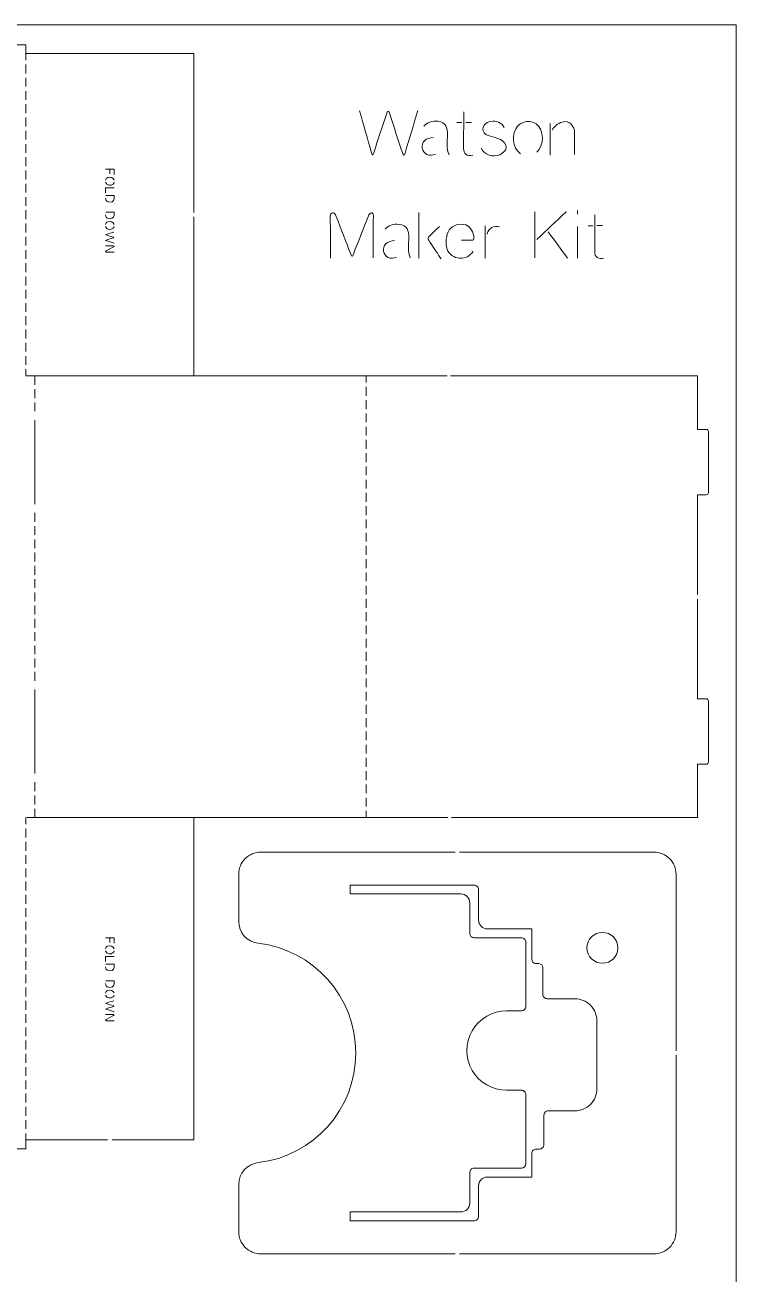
# Model space of a CAD drawing. Header units: centimetres. Extents: x -22.9 to 22.9, y -22.9 to 22.9.
# Drawn here: x 6.77 to 22.86, y -5.42 to 22.86 of the extents above; entities that cross this region are included whole.
import ezdxf

# ---------------------------------------------------------------- set-up
doc = ezdxf.new("R2010")
doc.units = ezdxf.units.CM
doc.header["$MEASUREMENT"] = 0
doc.layers.add('cut', color=7, linetype='Continuous')

msp = doc.modelspace()

# ---------------------------------------------------------------- linework, layer by layer
at = {"layer": 'cut', "color": 1, "lineweight": 0}
for points, knots in [([(-22.86, -22.86), (-22.86, -22.86), (22.86, -22.86), (22.86, -22.86), (22.86, -22.86), (22.86, -22.86), (22.86, 22.86), (22.86, 22.86), (22.86, 22.86), (22.86, 22.86), (-22.86, 22.86), (-22.86, 22.86), (-22.86, 22.86), (-22.86, 22.86), (-22.86, -22.86), (-22.86, -22.86)], [0, 0, 0, 0, 0.2, 0.2, 0.2, 0.2, 0.4, 0.4, 0.4, 0.4, 0.6, 0.6, 0.6, 0.6, 1, 1, 1, 1]), ([(14.339, 20.91337), (14.42896, 20.59622), (14.51892, 20.27872), (14.60888, 19.96158), (14.60888, 19.96158), (14.62793, 19.89455), (14.64169, 19.91042), (14.65933, 19.9644), (14.65933, 19.9644), (14.75775, 20.26461), (14.85582, 20.56483), (14.9539, 20.86469), (14.9539, 20.86469), (14.97647, 20.93313), (14.9927, 20.9229), (15.01281, 20.86186), (15.01281, 20.86186), (15.11335, 20.562), (15.21354, 20.26179), (15.31408, 19.96158), (15.31408, 19.96158), (15.33278, 19.90584), (15.34689, 19.88749), (15.36841, 19.95875), (15.36841, 19.95875), (15.46436, 20.27978), (15.56032, 20.60081), (15.65663, 20.92184)], [0, 0, 0, 0, 0.125, 0.125, 0.125, 0.125, 0.25, 0.25, 0.25, 0.25, 0.375, 0.375, 0.375, 0.375, 0.5, 0.5, 0.5, 0.5, 0.625, 0.625, 0.625, 0.625, 0.75, 0.75, 0.75, 0.75, 1, 1, 1, 1]), ([(16.36324, 19.92065), (16.30115, 20.05083), (16.32867, 20.2318), (16.32867, 20.37221), (16.32867, 20.37221), (16.32867, 20.53202), (16.30045, 20.65337), (16.11206, 20.67948), (16.11206, 20.67948), (15.99353, 20.69571), (15.85877, 20.65549), (15.79421, 20.56976)], [0, 0, 0, 0, 0.25, 0.25, 0.25, 0.25, 0.5, 0.5, 0.5, 0.5, 1, 1, 1, 1]), ([(16.69873, 20.89714), (16.69873, 20.89714), (16.69274, 20.06565), (16.69274, 20.06565), (16.69274, 20.06565), (16.69203, 19.94182), (16.77141, 19.8822), (16.90158, 19.91078)], [0, 0, 0, 0, 0.33333333, 0.33333333, 0.33333333, 0.33333333, 1, 1, 1, 1]), ([(17.09385, 20.07341), (17.15452, 19.91924), (17.36795, 19.85468), (17.514, 19.92206), (17.514, 19.92206), (17.57891, 19.9517), (17.64841, 20.00461), (17.6537, 20.08187), (17.6537, 20.08187), (17.6657, 20.25509), (17.4304, 20.30624), (17.29951, 20.34152), (17.29951, 20.34152), (17.23037, 20.36021), (17.14853, 20.38597), (17.13406, 20.46499), (17.13406, 20.46499), (17.11395, 20.57576), (17.2025, 20.65866), (17.30516, 20.67807), (17.30516, 20.67807), (17.43004, 20.7017), (17.56022, 20.65478), (17.61102, 20.5366)], [0, 0, 0, 0, 0.14285714, 0.14285714, 0.14285714, 0.14285714, 0.28571429, 0.28571429, 0.28571429, 0.28571429, 0.42857143, 0.42857143, 0.42857143, 0.42857143, 0.57142857, 0.57142857, 0.57142857, 0.57142857, 0.71428571, 0.71428571, 0.71428571, 0.71428571, 1, 1, 1, 1]), ([(18.35291, 19.9771), (18.51483, 20.1302), (18.52648, 20.48439), (18.33598, 20.62162), (18.33598, 20.62162), (18.20862, 20.71335), (18.02518, 20.68371), (17.9204, 20.574), (17.9204, 20.574), (17.7733, 20.41983), (17.79093, 20.06353), (17.98143, 19.9457)], [0, 0, 0, 0, 0.25, 0.25, 0.25, 0.25, 0.5, 0.5, 0.5, 0.5, 1, 1, 1, 1]), ([(18.6951, 20.47804), (18.74308, 20.55671), (18.82986, 20.63432), (18.92229, 20.66149), (18.92229, 20.66149), (19.0941, 20.71264), (19.20557, 20.56694), (19.20593, 20.40925), (19.20593, 20.40925), (19.20628, 20.24838), (19.20663, 20.08752), (19.20698, 19.9263)], [0, 0, 0, 0, 0.25, 0.25, 0.25, 0.25, 0.5, 0.5, 0.5, 0.5, 1, 1, 1, 1]), ([(16.00306, 20.31224), (15.93568, 20.30448), (15.85665, 20.29213), (15.80762, 20.23992), (15.80762, 20.23992), (15.72225, 20.14996), (15.74694, 19.98451), (15.86018, 19.93018), (15.86018, 19.93018), (15.91945, 19.9016), (15.99388, 19.91148), (16.05456, 19.92947)], [0, 0, 0, 0, 0.25, 0.25, 0.25, 0.25, 0.5, 0.5, 0.5, 0.5, 1, 1, 1, 1]), ([(8.58795, 19.59504), (8.65081, 19.59504), (8.71364, 19.59504), (8.77647, 19.59504), (8.77647, 19.59504), (8.78416, 19.59504), (8.78367, 19.5901), (8.78367, 19.58375), (8.78367, 19.58375), (8.78367, 19.54777), (8.78367, 19.51143), (8.78367, 19.4751)], [0, 0, 0, 0, 0.25, 0.25, 0.25, 0.25, 0.5, 0.5, 0.5, 0.5, 1, 1, 1, 1]), ([(8.5858, 19.3428), (8.59264, 19.37032), (8.6125, 19.39466), (8.63875, 19.4056), (8.63875, 19.4056), (8.68923, 19.42676), (8.76646, 19.40454), (8.78416, 19.34951)], [0, 0, 0, 0, 0.33333333, 0.33333333, 0.33333333, 0.33333333, 1, 1, 1, 1]), ([(8.78579, 19.30365), (8.78208, 19.28636), (8.77475, 19.27084), (8.7612, 19.2592), (8.7612, 19.2592), (8.70818, 19.21369), (8.60852, 19.22921), (8.5858, 19.30012)], [0, 0, 0, 0, 0.33333333, 0.33333333, 0.33333333, 0.33333333, 1, 1, 1, 1]), ([(8.78413, 19.17171), (8.72356, 19.17171), (8.66295, 19.17171), (8.60234, 19.17171), (8.60234, 19.17171), (8.59342, 19.17171), (8.58739, 19.17241), (8.58749, 19.16218), (8.58749, 19.16218), (8.58781, 19.12867), (8.58813, 19.09551), (8.58844, 19.06199)], [0, 0, 0, 0, 0.25, 0.25, 0.25, 0.25, 0.5, 0.5, 0.5, 0.5, 1, 1, 1, 1]), ([(8.5889, 18.93923), (8.5889, 18.89266), (8.60513, 18.86267), (8.65198, 18.85209), (8.65198, 18.85209), (8.71555, 18.83763), (8.78148, 18.85879), (8.78215, 18.93111), (8.78215, 18.93111), (8.78233, 18.95051), (8.78254, 18.96992), (8.78272, 18.98932), (8.78272, 18.98932), (8.78286, 19.00237), (8.77605, 19.00026), (8.76533, 19.00026), (8.76533, 19.00026), (8.70793, 19.00026), (8.65057, 19.00026), (8.59317, 19.00026)], [0, 0, 0, 0, 0.16666667, 0.16666667, 0.16666667, 0.16666667, 0.33333333, 0.33333333, 0.33333333, 0.33333333, 0.5, 0.5, 0.5, 0.5, 0.66666667, 0.66666667, 0.66666667, 0.66666667, 1, 1, 1, 1]), ([(8.5858, 18.33986), (8.59264, 18.36737), (8.6125, 18.39171), (8.63875, 18.40265), (8.63875, 18.40265), (8.68923, 18.42382), (8.76646, 18.40159), (8.78416, 18.34621)], [0, 0, 0, 0, 0.33333333, 0.33333333, 0.33333333, 0.33333333, 1, 1, 1, 1]), ([(8.5889, 18.56352), (8.5889, 18.5166), (8.60513, 18.48696), (8.65198, 18.47638), (8.65198, 18.47638), (8.71555, 18.46156), (8.78148, 18.48308), (8.78215, 18.55505), (8.78215, 18.55505), (8.78233, 18.57445), (8.78254, 18.59386), (8.78272, 18.61361), (8.78272, 18.61361), (8.78286, 18.62631), (8.77605, 18.62455), (8.76533, 18.62455), (8.76533, 18.62455), (8.70793, 18.62455), (8.65057, 18.62455), (8.59317, 18.62455)], [0, 0, 0, 0, 0.16666667, 0.16666667, 0.16666667, 0.16666667, 0.33333333, 0.33333333, 0.33333333, 0.33333333, 0.5, 0.5, 0.5, 0.5, 0.66666667, 0.66666667, 0.66666667, 0.66666667, 1, 1, 1, 1]), ([(13.68354, 17.57856), (13.68107, 17.89289), (13.6786, 18.20721), (13.67613, 18.52154), (13.67613, 18.52154), (13.67543, 18.63478), (13.7675, 18.63654), (13.80948, 18.52718), (13.80948, 18.52718), (13.91955, 18.24249), (14.02962, 17.95745), (14.13968, 17.67275), (14.13968, 17.67275), (14.16473, 17.60749), (14.17461, 17.60714), (14.20001, 17.67275), (14.20001, 17.67275), (14.3129, 17.96062), (14.42543, 18.24813), (14.53797, 18.536), (14.53797, 18.536), (14.57078, 18.61961), (14.65121, 18.64713), (14.65051, 18.536), (14.65051, 18.536), (14.64839, 18.2185), (14.64592, 17.90135), (14.6438, 17.58421)], [0, 0, 0, 0, 0.125, 0.125, 0.125, 0.125, 0.25, 0.25, 0.25, 0.25, 0.375, 0.375, 0.375, 0.375, 0.5, 0.5, 0.5, 0.5, 0.625, 0.625, 0.625, 0.625, 0.75, 0.75, 0.75, 0.75, 1, 1, 1, 1]), ([(19.66665, 18.56316), (19.66665, 18.56316), (19.66066, 17.73202), (19.66066, 17.73202), (19.66066, 17.73202), (19.65995, 17.60784), (19.73933, 17.54822), (19.8695, 17.57715)], [0, 0, 0, 0, 0.33333333, 0.33333333, 0.33333333, 0.33333333, 1, 1, 1, 1]), ([(8.78579, 18.30035), (8.78208, 18.28341), (8.77475, 18.26789), (8.7612, 18.25625), (8.7612, 18.25625), (8.70818, 18.21074), (8.60852, 18.22626), (8.5858, 18.29717)], [0, 0, 0, 0, 0.33333333, 0.33333333, 0.33333333, 0.33333333, 1, 1, 1, 1]), ([(8.77866, 18.16876), (8.71932, 18.15218), (8.65995, 18.13525), (8.60061, 18.11831), (8.60061, 18.11831), (8.58806, 18.11478), (8.59102, 18.11231), (8.60114, 18.10879), (8.60114, 18.10879), (8.65731, 18.09044), (8.71343, 18.0721), (8.76956, 18.05375), (8.76956, 18.05375), (8.78233, 18.04952), (8.78043, 18.0467), (8.76903, 18.04282), (8.76903, 18.04282), (8.7129, 18.02412), (8.65674, 18.00542), (8.60061, 17.98637), (8.60061, 17.98637), (8.59017, 17.98285), (8.58671, 17.98038), (8.60009, 17.9765), (8.60009, 17.9765), (8.66013, 17.9585), (8.72021, 17.94051), (8.78025, 17.92252)], [0, 0, 0, 0, 0.125, 0.125, 0.125, 0.125, 0.25, 0.25, 0.25, 0.25, 0.375, 0.375, 0.375, 0.375, 0.5, 0.5, 0.5, 0.5, 0.625, 0.625, 0.625, 0.625, 0.75, 0.75, 0.75, 0.75, 1, 1, 1, 1]), ([(15.48694, 17.58703), (15.42485, 17.7172), (15.45272, 17.89818), (15.45272, 18.03858), (15.45272, 18.03858), (15.45272, 18.19839), (15.4245, 18.31975), (15.23576, 18.34585), (15.23576, 18.34585), (15.11758, 18.36208), (14.98282, 18.32151), (14.91826, 18.23579)], [0, 0, 0, 0, 0.25, 0.25, 0.25, 0.25, 0.5, 0.5, 0.5, 0.5, 1, 1, 1, 1]), ([(16.18685, 17.56163), (16.10995, 17.67699), (16.03304, 17.79235), (15.95578, 17.9077), (15.95578, 17.9077), (15.88241, 18.01742), (15.85595, 18.01671), (15.95261, 18.11055), (15.95261, 18.11055), (16.01752, 18.17335), (16.08208, 18.23614), (16.14699, 18.29929)], [0, 0, 0, 0, 0.25, 0.25, 0.25, 0.25, 0.5, 0.5, 0.5, 0.5, 1, 1, 1, 1]), ([(16.90687, 17.7292), (16.82891, 17.62478), (16.73683, 17.57151), (16.60419, 17.57927), (16.60419, 17.57927), (16.47825, 17.58668), (16.35971, 17.66358), (16.32126, 17.78635), (16.32126, 17.78635), (16.28457, 17.90312), (16.29339, 18.11831), (16.36712, 18.21815), (16.36712, 18.21815), (16.44791, 18.32716), (16.61266, 18.37972), (16.74142, 18.3328), (16.74142, 18.3328), (16.8596, 18.29011), (16.91993, 18.16311), (16.9291, 18.04458), (16.9291, 18.04458), (16.93227, 18.00084), (16.91851, 17.98426), (16.87512, 17.98461), (16.87512, 17.98461), (16.79786, 17.98531), (16.72096, 17.98602), (16.64405, 17.98673)], [0, 0, 0, 0, 0.125, 0.125, 0.125, 0.125, 0.25, 0.25, 0.25, 0.25, 0.375, 0.375, 0.375, 0.375, 0.5, 0.5, 0.5, 0.5, 0.625, 0.625, 0.625, 0.625, 0.75, 0.75, 0.75, 0.75, 1, 1, 1, 1]), ([(8.58954, 17.85937), (8.58954, 17.85937), (8.76596, 17.86114), (8.76596, 17.86114), (8.76596, 17.86114), (8.78713, 17.86114), (8.78649, 17.84456), (8.76702, 17.83362), (8.76702, 17.83362), (8.76702, 17.83362), (8.60457, 17.7426), (8.60457, 17.7426), (8.60457, 17.7426), (8.58513, 17.73167), (8.58449, 17.71509), (8.60562, 17.71544), (8.60562, 17.71544), (8.60562, 17.71544), (8.78208, 17.71685), (8.78208, 17.71685)], [0, 0, 0, 0, 0.16666667, 0.16666667, 0.16666667, 0.16666667, 0.33333333, 0.33333333, 0.33333333, 0.33333333, 0.5, 0.5, 0.5, 0.5, 0.66666667, 0.66666667, 0.66666667, 0.66666667, 1, 1, 1, 1]), ([(15.12676, 17.97861), (15.05938, 17.9705), (14.98035, 17.95815), (14.93132, 17.90629), (14.93132, 17.90629), (14.8463, 17.81633), (14.87064, 17.65088), (14.98388, 17.5962), (14.98388, 17.5962), (15.0435, 17.56763), (15.11758, 17.57786), (15.17826, 17.5955)], [0, 0, 0, 0, 0.25, 0.25, 0.25, 0.25, 0.5, 0.5, 0.5, 0.5, 1, 1, 1, 1]), ([(22.1869, 13.7033), (22.19995, 13.7033), (22.21265, 13.69801), (22.22218, 13.68848), (22.22218, 13.68848), (22.2317, 13.67931), (22.23664, 13.66626), (22.23664, 13.6532)], [0, 0, 0, 0, 0.33333333, 0.33333333, 0.33333333, 0.33333333, 1, 1, 1, 1]), ([(22.23664, 12.27317), (22.23664, 12.25991), (22.2317, 12.24717), (22.22218, 12.23779), (22.22218, 12.23779), (22.21265, 12.22844), (22.19995, 12.22318), (22.1869, 12.22318)], [0, 0, 0, 0, 0.33333333, 0.33333333, 0.33333333, 0.33333333, 1, 1, 1, 1]), ([(22.1869, 7.60317), (22.19995, 7.60317), (22.21265, 7.59788), (22.22218, 7.58853), (22.22218, 7.58853), (22.2317, 7.57915), (22.23664, 7.56645), (22.23664, 7.55315)], [0, 0, 0, 0, 0.33333333, 0.33333333, 0.33333333, 0.33333333, 1, 1, 1, 1]), ([(22.23664, 6.17319), (22.23664, 6.15992), (22.2317, 6.14719), (22.22218, 6.1378), (22.22218, 6.1378), (22.21265, 6.12845), (22.19995, 6.12316), (22.1869, 6.12316)], [0, 0, 0, 0, 0.33333333, 0.33333333, 0.33333333, 0.33333333, 1, 1, 1, 1]), ([(12.10215, 4.13275), (11.96954, 4.13275), (11.84236, 4.08008), (11.74859, 3.98632), (11.74859, 3.98632), (11.65482, 3.89255), (11.60215, 3.76537), (11.60215, 3.63276)], [0, 0, 0, 0, 0.33333333, 0.33333333, 0.33333333, 0.33333333, 1, 1, 1, 1]), ([(21.50216, 3.63276), (21.50216, 3.76537), (21.44959, 3.89255), (21.35575, 3.98632), (21.35575, 3.98632), (21.26191, 4.08008), (21.13491, 4.13275), (21.00227, 4.13275)], [0, 0, 0, 0, 0.33333333, 0.33333333, 0.33333333, 0.33333333, 1, 1, 1, 1]), ([(16.83138, 2.98474), (16.83138, 3.0378), (16.81021, 3.08867), (16.77282, 3.12617), (16.77282, 3.12617), (16.73542, 3.16367), (16.68462, 3.18477), (16.63135, 3.18477)], [0, 0, 0, 0, 0.33333333, 0.33333333, 0.33333333, 0.33333333, 1, 1, 1, 1]), ([(17.0314, 3.28475), (17.0314, 3.31124), (17.02082, 3.33668), (17.00212, 3.35544), (17.00212, 3.35544), (16.98343, 3.37418), (16.95803, 3.38472), (16.93157, 3.38472)], [0, 0, 0, 0, 0.33333333, 0.33333333, 0.33333333, 0.33333333, 1, 1, 1, 1]), ([(17.0314, 2.59341), (17.0314, 2.54039), (17.05257, 2.48952), (17.08996, 2.45202), (17.08996, 2.45202), (17.12736, 2.41448), (17.17851, 2.39342), (17.23143, 2.39342)], [0, 0, 0, 0, 0.33333333, 0.33333333, 0.33333333, 0.33333333, 1, 1, 1, 1]), ([(16.83138, 2.29344), (16.83138, 2.26695), (16.84196, 2.24151), (16.86066, 2.22274), (16.86066, 2.22274), (16.87936, 2.20398), (16.90476, 2.19346), (16.93157, 2.19346)], [0, 0, 0, 0, 0.33333333, 0.33333333, 0.33333333, 0.33333333, 1, 1, 1, 1]), ([(19.83634, 1.61463), (20.02966, 1.61463), (20.1863, 1.77133), (20.1863, 1.96462), (20.1863, 1.96462), (20.1863, 2.15794), (20.02966, 2.31461), (19.83634, 2.31461), (19.83634, 2.31461), (19.64302, 2.31461), (19.48638, 2.15794), (19.48638, 1.96462), (19.48638, 1.96462), (19.48638, 1.77133), (19.64302, 1.61463), (19.83634, 1.61463)], [0, 0, 0, 0, 0.2, 0.2, 0.2, 0.2, 0.4, 0.4, 0.4, 0.4, 0.6, 0.6, 0.6, 0.6, 1, 1, 1, 1]), ([(8.5858, 1.93936), (8.59264, 1.96673), (8.6125, 1.99115), (8.63875, 2.00208), (8.63875, 2.00208), (8.68923, 2.02318), (8.76646, 2.00106), (8.78416, 1.94578)], [0, 0, 0, 0, 0.33333333, 0.33333333, 0.33333333, 0.33333333, 1, 1, 1, 1]), ([(8.58795, 2.19145), (8.65081, 2.19149), (8.71364, 2.19156), (8.77647, 2.19163), (8.77647, 2.19163), (8.78416, 2.19163), (8.78367, 2.18648), (8.78367, 2.1802), (8.78367, 2.1802), (8.78367, 2.14404), (8.78367, 2.10785), (8.78367, 2.07169)], [0, 0, 0, 0, 0.25, 0.25, 0.25, 0.25, 0.5, 0.5, 0.5, 0.5, 1, 1, 1, 1]), ([(12.04397, -2.89828), (13.3036, -2.75075), (14.25328, -1.68346), (14.25328, -0.41526), (14.25328, -0.41526), (14.25328, 0.85298), (13.3036, 1.92024), (12.04397, 2.06777)], [0, 0, 0, 0, 0.33333333, 0.33333333, 0.33333333, 0.33333333, 1, 1, 1, 1]), ([(18.10208, 2.09342), (18.10208, 2.11995), (18.0915, 2.14538), (18.0728, 2.16415), (18.0728, 2.16415), (18.05411, 2.18288), (18.02871, 2.19343), (18.00225, 2.19343)], [0, 0, 0, 0, 0.33333333, 0.33333333, 0.33333333, 0.33333333, 1, 1, 1, 1]), ([(8.78579, 1.89995), (8.78208, 1.88274), (8.77475, 1.86732), (8.7612, 1.85564), (8.7612, 1.85564), (8.70818, 1.81003), (8.60852, 1.82566), (8.5858, 1.89657)], [0, 0, 0, 0, 0.33333333, 0.33333333, 0.33333333, 0.33333333, 1, 1, 1, 1]), ([(8.78413, 1.76812), (8.72356, 1.76812), (8.66295, 1.76812), (8.60234, 1.76812), (8.60234, 1.76812), (8.59342, 1.76812), (8.58739, 1.76893), (8.58749, 1.7586), (8.58749, 1.7586), (8.58781, 1.72522), (8.58813, 1.69188), (8.58844, 1.65851)], [0, 0, 0, 0, 0.25, 0.25, 0.25, 0.25, 0.5, 0.5, 0.5, 0.5, 1, 1, 1, 1]), ([(8.5889, 1.53575), (8.5889, 1.48893), (8.60513, 1.4593), (8.65198, 1.44854), (8.65198, 1.44854), (8.71555, 1.43397), (8.78148, 1.45521), (8.78215, 1.52738), (8.78215, 1.52738), (8.78233, 1.54679), (8.78254, 1.56626), (8.78272, 1.5857), (8.78272, 1.5857), (8.78286, 1.59872), (8.77605, 1.59671), (8.76533, 1.59671), (8.76533, 1.59671), (8.70793, 1.59671), (8.65057, 1.59671), (8.59317, 1.59671)], [0, 0, 0, 0, 0.16666667, 0.16666667, 0.16666667, 0.16666667, 0.33333333, 0.33333333, 0.33333333, 0.33333333, 0.5, 0.5, 0.5, 0.5, 0.66666667, 0.66666667, 0.66666667, 0.66666667, 1, 1, 1, 1]), ([(8.5889, 1.15993), (8.5889, 1.11312), (8.60513, 1.08348), (8.65198, 1.07272), (8.65198, 1.07272), (8.71555, 1.05815), (8.78148, 1.07939), (8.78215, 1.15157), (8.78215, 1.15157), (8.78233, 1.17101), (8.78254, 1.19045), (8.78272, 1.20988), (8.78272, 1.20988), (8.78286, 1.2229), (8.77605, 1.22089), (8.76533, 1.22089), (8.76533, 1.22089), (8.70793, 1.22089), (8.65057, 1.22089), (8.59317, 1.22089)], [0, 0, 0, 0, 0.16666667, 0.16666667, 0.16666667, 0.16666667, 0.33333333, 0.33333333, 0.33333333, 0.33333333, 0.5, 0.5, 0.5, 0.5, 0.66666667, 0.66666667, 0.66666667, 0.66666667, 1, 1, 1, 1]), ([(8.5858, 0.93634), (8.59264, 0.96372), (8.6125, 0.98813), (8.63875, 0.99906), (8.63875, 0.99906), (8.68923, 1.02016), (8.76646, 0.99804), (8.78416, 0.94276)], [0, 0, 0, 0, 0.33333333, 0.33333333, 0.33333333, 0.33333333, 1, 1, 1, 1]), ([(8.78579, 0.89694), (8.78208, 0.87972), (8.77475, 0.8643), (8.7612, 0.85263), (8.7612, 0.85263), (8.70818, 0.80701), (8.60852, 0.82261), (8.5858, 0.89355)], [0, 0, 0, 0, 0.33333333, 0.33333333, 0.33333333, 0.33333333, 1, 1, 1, 1]), ([(18.48696, 0.9126), (18.48696, 0.88607), (18.49755, 0.86063), (18.5166, 0.8419), (18.5166, 0.8419), (18.5353, 0.82313), (18.5607, 0.81259), (18.58715, 0.81259)], [0, 0, 0, 0, 0.33333333, 0.33333333, 0.33333333, 0.33333333, 1, 1, 1, 1]), ([(8.77866, 0.76535), (8.71932, 0.74852), (8.65995, 0.73169), (8.60061, 0.71487), (8.60061, 0.71487), (8.58806, 0.7113), (8.59102, 0.70869), (8.60114, 0.70538), (8.60114, 0.70538), (8.65731, 0.68703), (8.71343, 0.66865), (8.76956, 0.65031), (8.76956, 0.65031), (8.78233, 0.64615), (8.78043, 0.64308), (8.76903, 0.63927), (8.76903, 0.63927), (8.7129, 0.6205), (8.65674, 0.60173), (8.60061, 0.58293), (8.60061, 0.58293), (8.59017, 0.57944), (8.58671, 0.57679), (8.60009, 0.5728), (8.60009, 0.5728), (8.66013, 0.55481), (8.72021, 0.53686), (8.78025, 0.51886)], [0, 0, 0, 0, 0.125, 0.125, 0.125, 0.125, 0.25, 0.25, 0.25, 0.25, 0.375, 0.375, 0.375, 0.375, 0.5, 0.5, 0.5, 0.5, 0.625, 0.625, 0.625, 0.625, 0.75, 0.75, 0.75, 0.75, 1, 1, 1, 1]), ([(19.71216, 0.31259), (19.71216, 0.4452), (19.6596, 0.57238), (19.56576, 0.66615), (19.56576, 0.66615), (19.47192, 0.75992), (19.34492, 0.81259), (19.21228, 0.81259)], [0, 0, 0, 0, 0.33333333, 0.33333333, 0.33333333, 0.33333333, 1, 1, 1, 1]), ([(8.58954, 0.45596), (8.58954, 0.45596), (8.76596, 0.45741), (8.76596, 0.45741), (8.76596, 0.45741), (8.78713, 0.45759), (8.78649, 0.44111), (8.76702, 0.43021), (8.76702, 0.43021), (8.76702, 0.43021), (8.60457, 0.33909), (8.60457, 0.33909), (8.60457, 0.33909), (8.58513, 0.32815), (8.58449, 0.31171), (8.60562, 0.31185), (8.60562, 0.31185), (8.60562, 0.31185), (8.78208, 0.31334), (8.78208, 0.31334)], [0, 0, 0, 0, 0.16666667, 0.16666667, 0.16666667, 0.16666667, 0.33333333, 0.33333333, 0.33333333, 0.33333333, 0.5, 0.5, 0.5, 0.5, 0.66666667, 0.66666667, 0.66666667, 0.66666667, 1, 1, 1, 1]), ([(17.66711, 0.53876), (17.34573, 0.53876), (17.04834, 0.36724), (16.88782, 0.08876), (16.88782, 0.08876), (16.72696, -0.18969), (16.72696, -0.53277), (16.88782, -0.81121), (16.88782, -0.81121), (17.04834, -1.0897), (17.34573, -1.26125), (17.66711, -1.26125)], [0, 0, 0, 0, 0.25, 0.25, 0.25, 0.25, 0.5, 0.5, 0.5, 0.5, 1, 1, 1, 1]), ([(18.10208, -1.36123), (18.10208, -1.3347), (18.0915, -1.30927), (18.0728, -1.29053), (18.0728, -1.29053), (18.05411, -1.27177), (18.02871, -1.26125), (18.00225, -1.26125)], [0, 0, 0, 0, 0.33333333, 0.33333333, 0.33333333, 0.33333333, 1, 1, 1, 1]), ([(19.21228, -1.72741), (19.34492, -1.72741), (19.47192, -1.67471), (19.56576, -1.58094), (19.56576, -1.58094), (19.6596, -1.48717), (19.71216, -1.36), (19.71216, -1.22742)], [0, 0, 0, 0, 0.33333333, 0.33333333, 0.33333333, 0.33333333, 1, 1, 1, 1]), ([(18.6122, -1.72741), (18.58574, -1.72741), (18.56034, -1.73793), (18.54129, -1.75669), (18.54129, -1.75669), (18.5226, -1.77543), (18.51201, -1.80086), (18.51201, -1.82739)], [0, 0, 0, 0, 0.33333333, 0.33333333, 0.33333333, 0.33333333, 1, 1, 1, 1]), ([(18.41218, -2.59024), (18.43863, -2.59024), (18.46403, -2.57969), (18.48273, -2.56096), (18.48273, -2.56096), (18.50178, -2.54219), (18.51201, -2.51675), (18.51201, -2.49023)], [0, 0, 0, 0, 0.33333333, 0.33333333, 0.33333333, 0.33333333, 1, 1, 1, 1]), ([(18.33703, -2.59024), (18.31058, -2.59024), (18.28518, -2.60079), (18.26648, -2.61952), (18.26648, -2.61952), (18.24778, -2.63829), (18.2372, -2.66372), (18.2372, -2.69025)], [0, 0, 0, 0, 0.33333333, 0.33333333, 0.33333333, 0.33333333, 1, 1, 1, 1]), ([(16.93157, -3.02391), (16.90476, -3.02391), (16.87936, -3.03446), (16.86066, -3.05319), (16.86066, -3.05319), (16.84196, -3.07196), (16.83138, -3.09739), (16.83138, -3.12392)], [0, 0, 0, 0, 0.33333333, 0.33333333, 0.33333333, 0.33333333, 1, 1, 1, 1]), ([(17.23143, -3.2239), (17.17851, -3.2239), (17.12736, -3.24499), (17.08996, -3.28249), (17.08996, -3.28249), (17.05257, -3.32003), (17.0314, -3.37086), (17.0314, -3.42392)], [0, 0, 0, 0, 0.33333333, 0.33333333, 0.33333333, 0.33333333, 1, 1, 1, 1]), ([(16.63135, -4.01525), (16.68462, -4.01525), (16.73542, -3.99419), (16.77282, -3.95669), (16.77282, -3.95669), (16.81021, -3.91915), (16.83138, -3.86832), (16.83138, -3.81522)], [0, 0, 0, 0, 0.33333333, 0.33333333, 0.33333333, 0.33333333, 1, 1, 1, 1]), ([(16.93157, -4.21524), (16.95803, -4.21524), (16.98343, -4.20473), (17.00212, -4.18596), (17.00212, -4.18596), (17.02082, -4.16719), (17.0314, -4.14175), (17.0314, -4.11523)], [0, 0, 0, 0, 0.33333333, 0.33333333, 0.33333333, 0.33333333, 1, 1, 1, 1]), ([(11.60215, -4.46324), (11.60215, -4.59585), (11.65482, -4.72303), (11.74859, -4.81679), (11.74859, -4.81679), (11.84236, -4.91056), (11.96954, -4.96327), (12.10215, -4.96327)], [0, 0, 0, 0, 0.33333333, 0.33333333, 0.33333333, 0.33333333, 1, 1, 1, 1]), ([(21.00227, -4.96327), (21.13491, -4.96327), (21.26191, -4.91056), (21.35575, -4.81679), (21.35575, -4.81679), (21.44959, -4.72303), (21.50216, -4.59585), (21.50216, -4.46324)], [0, 0, 0, 0, 0.33333333, 0.33333333, 0.33333333, 0.33333333, 1, 1, 1, 1])]:
    msp.add_open_spline(points, degree=3, knots=knots, dxfattribs=at)
for points in [[(-2.81221, 22.41409), (-2.81221, 22.41409), (6.78582, 22.41409), (6.78582, 22.41409)], [(6.78582, 22.21406), (6.78582, 22.21406), (6.78582, 22.41409), (6.78582, 22.41409)], [(6.78582, 22.21406), (6.78582, 22.21406), (10.5858, 22.21406), (10.5858, 22.21406)], [(6.78582, 22.06413), (6.78582, 22.06413), (6.78582, 22.21406), (6.78582, 22.21406)], [(10.5858, 18.61432), (10.5858, 18.61432), (10.5858, 22.21406), (10.5858, 22.21406)], [(6.78582, 21.76427), (6.78582, 21.76427), (6.78582, 21.9643), (6.78582, 21.9643)], [(6.78582, 21.46406), (6.78582, 21.46406), (6.78582, 21.66408), (6.78582, 21.66408)], [(6.78582, 21.1642), (6.78582, 21.1642), (6.78582, 21.36422), (6.78582, 21.36422)], [(6.78582, 20.86433), (6.78582, 20.86433), (6.78582, 21.06401), (6.78582, 21.06401)], [(6.78582, 20.56412), (6.78582, 20.56412), (6.78582, 20.76415), (6.78582, 20.76415)], [(16.65287, 20.64843), (16.61689, 20.64843), (16.58055, 20.64843), (16.54422, 20.64843)], [(16.87018, 20.65126), (16.8282, 20.65126), (16.78622, 20.65126), (16.74424, 20.65126)], [(6.78582, 20.26426), (6.78582, 20.26426), (6.78582, 20.46428), (6.78582, 20.46428)], [(18.65242, 19.91219), (18.65242, 20.15137), (18.65242, 20.39055), (18.65242, 20.62974)], [(6.78582, 19.96405), (6.78582, 19.96405), (6.78582, 20.16407), (6.78582, 20.16407)], [(6.78582, 19.66418), (6.78582, 19.66418), (6.78582, 19.86421), (6.78582, 19.86421)], [(6.78582, 19.36432), (6.78582, 19.36432), (6.78582, 19.56435), (6.78582, 19.56435)], [(8.68796, 19.49062), (8.68793, 19.52166), (8.68793, 19.55271), (8.68796, 19.58375)], [(6.78582, 19.06411), (6.78582, 19.06411), (6.78582, 19.26413), (6.78582, 19.26413)], [(6.78582, 18.76425), (6.78582, 18.76425), (6.78582, 18.96427), (6.78582, 18.96427)], [(6.78582, 18.46403), (6.78582, 18.46403), (6.78582, 18.66406), (6.78582, 18.66406)], [(10.5858, 14.91403), (10.5858, 14.91403), (10.5858, 18.51413), (10.5858, 18.51413)], [(15.68097, 18.61079), (15.68097, 18.26754), (15.68097, 17.92464), (15.68097, 17.58174)], [(18.30599, 17.58703), (18.30599, 17.93381), (18.30599, 18.28059), (18.30599, 18.62737)], [(18.35185, 18.00154), (18.57093, 18.21391), (18.79741, 18.41888), (19.01507, 18.63301)], [(19.2726, 18.57586), (19.2726, 18.60444), (19.2726, 18.63301), (19.2726, 18.66159)], [(6.78582, 18.16417), (6.78582, 18.16417), (6.78582, 18.3642), (6.78582, 18.3642)], [(17.18521, 17.57856), (17.18521, 17.82233), (17.18521, 18.0661), (17.18521, 18.31022)], [(17.22508, 18.12713), (17.26177, 18.26577), (17.38206, 18.31728), (17.50836, 18.29294)], [(18.6062, 18.17581), (18.7586, 17.98249), (18.8983, 17.77718), (19.04365, 17.57856)], [(19.27542, 17.57856), (19.27542, 17.81845), (19.27542, 18.05869), (19.27542, 18.29858)], [(19.62079, 18.31481), (19.58446, 18.31481), (19.54847, 18.31481), (19.51214, 18.31481)], [(19.8381, 18.31763), (19.79612, 18.31763), (19.75414, 18.31763), (19.71216, 18.31763)], [(6.78582, 17.86431), (6.78582, 17.86431), (6.78582, 18.06434), (6.78582, 18.06434)], [(6.78582, 17.5641), (6.78582, 17.5641), (6.78582, 17.76412), (6.78582, 17.76412)], [(6.78582, 17.26424), (6.78582, 17.26424), (6.78582, 17.46426), (6.78582, 17.46426)], [(6.78582, 16.96402), (6.78582, 16.96402), (6.78582, 17.16405), (6.78582, 17.16405)], [(6.78582, 16.66416), (6.78582, 16.66416), (6.78582, 16.86419), (6.78582, 16.86419)], [(6.78582, 16.3643), (6.78582, 16.3643), (6.78582, 16.56433), (6.78582, 16.56433)], [(6.78582, 16.06409), (6.78582, 16.06409), (6.78582, 16.26411), (6.78582, 16.26411)], [(6.78582, 15.76423), (6.78582, 15.76423), (6.78582, 15.96425), (6.78582, 15.96425)], [(6.78582, 15.46401), (6.78582, 15.46401), (6.78582, 15.66404), (6.78582, 15.66404)], [(6.78582, 15.16415), (6.78582, 15.16415), (6.78582, 15.36418), (6.78582, 15.36418)], [(6.78582, 14.91403), (6.78582, 14.91403), (6.78582, 15.06431), (6.78582, 15.06431)], [(16.31809, 14.91368), (16.31809, 14.91368), (6.78582, 14.91403), (6.78582, 14.91403)], [(6.98683, 14.91403), (6.98683, 14.91403), (6.98683, 14.91333), (6.98683, 14.91333)], [(6.98683, 14.91403), (6.98683, 14.91403), (6.98782, 14.91403), (6.98782, 14.91403)], [(6.98683, 14.7133), (6.98683, 14.7133), (6.98683, 14.91333), (6.98683, 14.91333)], [(14.48682, 14.76375), (14.48682, 14.76375), (14.48682, 14.91333), (14.48682, 14.91333)], [(21.98687, 14.91333), (21.98687, 14.91333), (16.39923, 14.91368), (16.39923, 14.91368)], [(21.98687, 13.7033), (21.98687, 13.7033), (21.98687, 14.91333), (21.98687, 14.91333)], [(6.98683, 14.41309), (6.98683, 14.41309), (6.98683, 14.61311), (6.98683, 14.61311)], [(14.48682, 14.46353), (14.48682, 14.46353), (14.48682, 14.66356), (14.48682, 14.66356)], [(6.98581, 14.16332), (6.98581, 14.16332), (6.98683, 14.16332), (6.98683, 14.16332)], [(6.98683, 14.11323), (6.98683, 14.11323), (6.98683, 14.31325), (6.98683, 14.31325)], [(14.48682, 14.16367), (14.48682, 14.16367), (14.48682, 14.3637), (14.48682, 14.3637)], [(6.98683, 13.9132), (6.98683, 13.9132), (6.98683, 12.01317), (6.98683, 12.01317)], [(14.48682, 13.86381), (14.48682, 13.86381), (14.48682, 14.06384), (14.48682, 14.06384)], [(14.48682, 13.5636), (14.48682, 13.5636), (14.48682, 13.76362), (14.48682, 13.76362)], [(22.1869, 13.7033), (22.1869, 13.7033), (21.98687, 13.7033), (21.98687, 13.7033)], [(22.23664, 12.27317), (22.23664, 12.27317), (22.23664, 13.6532), (22.23664, 13.6532)], [(14.48682, 13.26374), (14.48682, 13.26374), (14.48682, 13.46376), (14.48682, 13.46376)], [(14.48682, 12.96352), (14.48682, 12.96352), (14.48682, 13.16355), (14.48682, 13.16355)], [(14.48682, 12.66366), (14.48682, 12.66366), (14.48682, 12.86369), (14.48682, 12.86369)], [(14.48682, 12.36366), (14.48682, 12.36366), (14.48682, 12.56383), (14.48682, 12.56383)], [(14.48682, 12.06369), (14.48682, 12.06369), (14.48682, 12.26368), (14.48682, 12.26368)], [(21.98687, 9.96318), (21.98687, 9.96318), (21.98687, 12.22318), (21.98687, 12.22318)], [(21.98687, 12.22318), (21.98687, 12.22318), (22.1869, 12.22318), (22.1869, 12.22318)], [(14.48682, 11.76369), (14.48682, 11.76369), (14.48682, 11.96368), (14.48682, 11.96368)], [(6.98683, 11.61316), (6.98683, 11.61316), (6.98683, 11.81319), (6.98683, 11.81319)], [(14.48682, 11.46365), (14.48682, 11.46365), (14.48682, 11.66368), (14.48682, 11.66368)], [(6.98683, 11.31316), (6.98683, 11.31316), (6.98683, 11.51315), (6.98683, 11.51315)], [(14.48682, 11.16365), (14.48682, 11.16365), (14.48682, 11.36368), (14.48682, 11.36368)], [(6.98683, 11.01316), (6.98683, 11.01316), (6.98683, 11.21318), (6.98683, 11.21318)], [(14.48682, 10.86365), (14.48682, 10.86365), (14.48682, 11.06367), (14.48682, 11.06367)], [(6.98683, 10.71315), (6.98683, 10.71315), (6.98683, 10.91318), (6.98683, 10.91318)], [(14.48682, 10.56368), (14.48682, 10.56368), (14.48682, 10.76367), (14.48682, 10.76367)], [(6.98683, 10.41319), (6.98683, 10.41319), (6.98683, 10.61318), (6.98683, 10.61318)], [(6.98683, 10.11318), (6.98683, 10.11318), (6.98683, 10.31317), (6.98683, 10.31317)], [(14.48682, 10.26368), (14.48682, 10.26368), (14.48682, 10.46367), (14.48682, 10.46367)], [(6.98683, 9.81318), (6.98683, 9.81318), (6.98683, 10.01317), (6.98683, 10.01317)], [(14.48682, 9.96368), (14.48682, 9.96368), (14.48682, 10.16367), (14.48682, 10.16367)], [(6.98683, 9.51318), (6.98683, 9.51318), (6.98683, 9.71317), (6.98683, 9.71317)], [(14.48682, 9.66367), (14.48682, 9.66367), (14.48682, 9.86366), (14.48682, 9.86366)], [(21.98687, 7.60317), (21.98687, 7.60317), (21.98687, 9.86317), (21.98687, 9.86317)], [(6.98683, 9.21318), (6.98683, 9.21318), (6.98683, 9.41317), (6.98683, 9.41317)], [(14.48682, 9.36367), (14.48682, 9.36367), (14.48682, 9.56366), (14.48682, 9.56366)], [(6.98683, 8.91318), (6.98683, 8.91318), (6.98683, 9.11317), (6.98683, 9.11317)], [(14.48682, 9.06367), (14.48682, 9.06367), (14.48682, 9.26366), (14.48682, 9.26366)], [(6.98683, 8.61317), (6.98683, 8.61317), (6.98683, 8.81316), (6.98683, 8.81316)], [(14.48682, 8.76367), (14.48682, 8.76367), (14.48682, 8.96366), (14.48682, 8.96366)], [(6.98683, 8.31317), (6.98683, 8.31317), (6.98683, 8.51316), (6.98683, 8.51316)], [(14.48682, 8.46367), (14.48682, 8.46367), (14.48682, 8.66366), (14.48682, 8.66366)], [(6.98683, 8.01317), (6.98683, 8.01317), (6.98683, 8.21316), (6.98683, 8.21316)], [(14.48682, 8.16366), (14.48682, 8.16366), (14.48682, 8.36365), (14.48682, 8.36365)], [(14.48682, 7.86366), (14.48682, 7.86366), (14.48682, 8.06369), (14.48682, 8.06369)], [(6.98683, 7.81318), (6.98683, 7.81318), (6.98683, 5.91319), (6.98683, 5.91319)], [(14.48682, 7.56366), (14.48682, 7.56366), (14.48682, 7.76368), (14.48682, 7.76368)], [(14.48682, 7.26366), (14.48682, 7.26366), (14.48682, 7.46368), (14.48682, 7.46368)], [(22.1869, 7.60317), (22.1869, 7.60317), (21.98687, 7.60317), (21.98687, 7.60317)], [(22.23664, 6.17319), (22.23664, 6.17319), (22.23664, 7.55315), (22.23664, 7.55315)], [(14.48682, 6.96365), (14.48682, 6.96365), (14.48682, 7.16368), (14.48682, 7.16368)], [(14.48682, 6.66365), (14.48682, 6.66365), (14.48682, 6.86368), (14.48682, 6.86368)], [(14.48682, 6.36369), (14.48682, 6.36369), (14.48682, 6.56368), (14.48682, 6.56368)], [(14.48682, 6.06368), (14.48682, 6.06368), (14.48682, 6.26367), (14.48682, 6.26367)], [(14.48682, 5.76368), (14.48682, 5.76368), (14.48682, 5.96367), (14.48682, 5.96367)], [(21.98687, 4.91317), (21.98687, 4.91317), (21.98687, 6.12316), (21.98687, 6.12316)], [(21.98687, 6.12316), (21.98687, 6.12316), (22.1869, 6.12316), (22.1869, 6.12316)], [(6.98683, 5.51317), (6.98683, 5.51317), (6.98683, 5.71316), (6.98683, 5.71316)], [(14.48682, 5.46368), (14.48682, 5.46368), (14.48682, 5.66367), (14.48682, 5.66367)], [(6.98683, 5.21317), (6.98683, 5.21317), (6.98683, 5.41316), (6.98683, 5.41316)], [(6.98683, 4.91317), (6.98683, 4.91317), (6.98683, 5.11316), (6.98683, 5.11316)], [(14.48682, 5.16368), (14.48682, 5.16368), (14.48682, 5.36367), (14.48682, 5.36367)], [(6.78582, 4.76416), (6.78582, 4.76416), (6.78582, 4.91416), (6.78582, 4.91416)], [(16.33643, 4.91356), (16.33643, 4.91356), (6.80431, 4.91419), (6.80431, 4.91419)], [(6.98581, 4.96316), (6.98581, 4.96316), (6.98683, 4.96316), (6.98683, 4.96316)], [(10.5858, -2.38584), (10.5858, -2.38584), (10.5858, 4.91416), (10.5858, 4.91416)], [(14.48682, 4.91366), (14.48682, 4.91366), (14.48682, 5.06366), (14.48682, 5.06366)], [(22.00522, 4.91317), (22.00522, 4.91317), (16.41792, 4.91356), (16.41792, 4.91356)], [(6.78582, 4.46415), (6.78582, 4.46415), (6.78582, 4.66418), (6.78582, 4.66418)], [(6.78582, 4.16415), (6.78582, 4.16415), (6.78582, 4.36418), (6.78582, 4.36418)], [(6.78582, 3.86418), (6.78582, 3.86418), (6.78582, 4.06417), (6.78582, 4.06417)], [(12.10215, 4.13275), (12.10215, 4.13275), (16.50224, 4.13275), (16.50224, 4.13275)], [(16.60207, 4.13275), (16.60207, 4.13275), (21.00227, 4.13275), (21.00227, 4.13275)], [(6.78582, 3.56418), (6.78582, 3.56418), (6.78582, 3.76417), (6.78582, 3.76417)], [(6.78582, 3.26418), (6.78582, 3.26418), (6.78582, 3.46417), (6.78582, 3.46417)], [(11.60215, 3.63276), (11.60215, 3.63276), (11.60215, 2.56437), (11.60215, 2.56437)], [(21.50216, -0.36523), (21.50216, -0.36523), (21.50216, 3.63276), (21.50216, 3.63276)], [(6.78582, 2.96418), (6.78582, 2.96418), (6.78582, 3.16417), (6.78582, 3.16417)], [(14.12698, 3.38476), (14.12698, 3.38476), (14.12698, 3.18477), (14.12698, 3.18477)], [(14.12698, 3.38476), (14.12698, 3.38476), (16.93157, 3.38476), (16.93157, 3.38476)], [(16.63135, 3.18477), (16.63135, 3.18477), (14.12698, 3.18477), (14.12698, 3.18477)], [(17.0314, 2.59341), (17.0314, 2.59341), (17.0314, 3.28475), (17.0314, 3.28475)], [(6.78582, 2.66418), (6.78582, 2.66418), (6.78582, 2.86417), (6.78582, 2.86417)], [(16.83138, 2.98474), (16.83138, 2.98474), (16.83138, 2.29344), (16.83138, 2.29344)], [(6.78582, 2.36417), (6.78582, 2.36417), (6.78582, 2.56416), (6.78582, 2.56416)], [(11.60215, 2.56437), (11.60215, 2.31076), (11.79205, 2.0973), (12.04397, 2.06777)], [(6.78582, 2.06417), (6.78582, 2.06417), (6.78582, 2.26416), (6.78582, 2.26416)], [(18.2372, 2.39342), (18.2372, 2.39342), (17.23143, 2.39342), (17.23143, 2.39342)], [(18.2372, 1.70871), (18.2372, 1.70871), (18.2372, 2.39342), (18.2372, 2.39342)], [(8.68796, 2.08717), (8.68793, 2.11818), (8.68793, 2.14919), (8.68796, 2.1802)], [(16.93157, 2.19343), (16.93157, 2.19343), (18.00225, 2.19343), (18.00225, 2.19343)], [(18.10208, 2.09342), (18.10208, 2.09342), (18.10208, 0.63877), (18.10208, 0.63877)], [(6.78582, 1.76417), (6.78582, 1.76417), (6.78582, 1.96416), (6.78582, 1.96416)], [(18.2372, 1.70878), (18.2372, 1.65837), (18.27459, 1.61586), (18.32469, 1.60955)], [(6.78582, 1.46417), (6.78582, 1.46417), (6.78582, 1.66416), (6.78582, 1.66416)], [(18.34973, 1.60955), (18.34973, 1.60955), (18.32469, 1.60955), (18.32469, 1.60955)], [(18.34973, 1.60955), (18.34973, 1.60955), (18.39948, 1.60955), (18.39948, 1.60955)], [(18.48696, 1.51031), (18.48696, 1.56072), (18.44957, 1.60323), (18.39948, 1.60955)], [(18.48696, 0.9126), (18.48696, 0.9126), (18.48696, 1.51031), (18.48696, 1.51031)], [(6.78582, 1.16416), (6.78582, 1.16416), (6.78582, 1.36419), (6.78582, 1.36419)], [(6.78582, 0.86416), (6.78582, 0.86416), (6.78582, 1.06419), (6.78582, 1.06419)], [(6.78582, 0.56416), (6.78582, 0.56416), (6.78582, 0.76419), (6.78582, 0.76419)], [(18.00225, 0.53876), (18.05728, 0.53876), (18.10208, 0.58353), (18.10208, 0.63877)], [(18.58715, 0.81259), (18.58715, 0.81259), (19.21228, 0.81259), (19.21228, 0.81259)], [(6.78582, 0.26416), (6.78582, 0.26416), (6.78582, 0.46418), (6.78582, 0.46418)], [(18.00225, 0.53876), (18.00225, 0.53876), (17.66711, 0.53876), (17.66711, 0.53876)], [(19.71216, -1.22742), (19.71216, -1.22742), (19.71216, 0.31259), (19.71216, 0.31259)], [(6.78582, -0.03584), (6.78582, -0.03584), (6.78582, 0.16418), (6.78582, 0.16418)], [(6.78582, -0.33585), (6.78582, -0.33585), (6.78582, -0.13582), (6.78582, -0.13582)], [(6.78582, -0.63581), (6.78582, -0.63581), (6.78582, -0.43582), (6.78582, -0.43582)], [(21.50216, -4.46324), (21.50216, -4.46324), (21.50216, -0.46525), (21.50216, -0.46525)], [(6.78582, -0.93582), (6.78582, -0.93582), (6.78582, -0.73583), (6.78582, -0.73583)], [(6.78582, -1.23582), (6.78582, -1.23582), (6.78582, -1.03583), (6.78582, -1.03583)], [(6.78582, -1.53582), (6.78582, -1.53582), (6.78582, -1.33583), (6.78582, -1.33583)], [(17.66711, -1.26125), (17.66711, -1.26125), (18.00225, -1.26125), (18.00225, -1.26125)], [(18.10208, -1.36123), (18.10208, -1.36123), (18.10208, -2.92389), (18.10208, -2.92389)], [(6.78582, -1.83582), (6.78582, -1.83582), (6.78582, -1.63583), (6.78582, -1.63583)], [(6.78582, -2.13582), (6.78582, -2.13582), (6.78582, -1.93583), (6.78582, -1.93583)], [(18.51201, -2.49023), (18.51201, -2.49023), (18.51201, -1.82739), (18.51201, -1.82739)], [(19.21228, -1.72741), (19.21228, -1.72741), (18.6122, -1.72741), (18.6122, -1.72741)], [(6.78582, -2.38584), (6.78582, -2.38584), (6.78582, -2.23584), (6.78582, -2.23584)], [(6.78582, -2.38584), (6.78582, -2.38584), (6.78582, -2.58583), (6.78582, -2.58583)], [(6.78582, -2.38584), (6.78582, -2.38584), (8.63582, -2.38584), (8.63582, -2.38584)], [(8.7358, -2.38584), (8.7358, -2.38584), (10.5858, -2.38584), (10.5858, -2.38584)], [(-2.81221, -2.58583), (-2.81221, -2.58583), (6.78582, -2.58583), (6.78582, -2.58583)], [(18.2372, -3.2239), (18.2372, -3.2239), (18.2372, -2.69025), (18.2372, -2.69025)], [(18.33703, -2.59024), (18.33703, -2.59024), (18.41218, -2.59024), (18.41218, -2.59024)], [(12.04397, -2.89828), (11.79205, -2.92778), (11.60215, -3.14124), (11.60215, -3.39489)], [(16.93157, -3.02391), (16.93157, -3.02391), (18.00225, -3.02391), (18.00225, -3.02391)], [(18.00225, -3.02391), (18.05728, -3.02391), (18.10208, -2.97914), (18.10208, -2.92389)], [(16.83138, -3.12396), (16.83138, -3.12396), (16.83138, -3.81526), (16.83138, -3.81526)], [(18.2372, -3.2239), (18.2372, -3.2239), (17.23143, -3.2239), (17.23143, -3.2239)], [(11.60215, -3.39489), (11.60215, -3.39489), (11.60215, -4.46324), (11.60215, -4.46324)], [(17.0314, -4.11523), (17.0314, -4.11523), (17.0314, -3.42392), (17.0314, -3.42392)], [(14.12698, -4.01525), (14.12698, -4.01525), (14.12698, -4.21524), (14.12698, -4.21524)], [(14.12698, -4.01525), (14.12698, -4.01525), (16.63135, -4.01525), (16.63135, -4.01525)], [(14.12698, -4.21524), (14.12698, -4.21524), (16.93157, -4.21524), (16.93157, -4.21524)], [(12.10215, -4.96327), (12.10215, -4.96327), (16.50224, -4.96327), (16.50224, -4.96327)], [(16.60207, -4.96327), (16.60207, -4.96327), (21.00227, -4.96327), (21.00227, -4.96327)]]:
    msp.add_open_spline(points, degree=3, dxfattribs=at)

doc.saveas('drawing.dxf')
